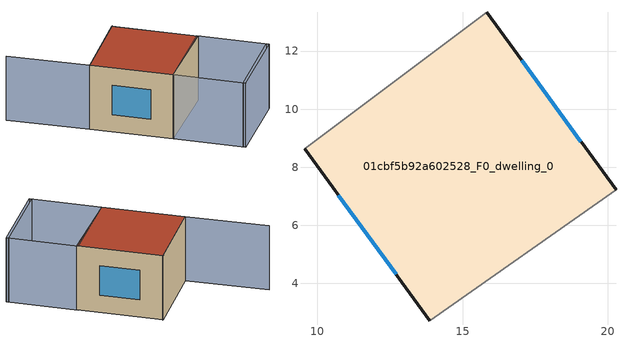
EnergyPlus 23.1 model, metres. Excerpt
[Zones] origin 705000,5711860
01cbf5b92a602528_F0_dwelling_0
 floor ground (EU_floor_Construction): 15.82,13.33 20.28,7.23 13.87,2.72 9.56,8.64 z0
 wall outside (EU_wall_Construction): 20.28,7.23 15.82,13.33 / 9.56,8.64 13.87,2.72 z0:6
 wall adiabatic (EU_wall_Construction): 15.82,13.33 9.56,8.64 / 13.87,2.72 20.28,7.23 z0:6
 window (EU_Window_Construction): 19.07,8.88 17.03,11.68 / 10.72,7.04 12.71,4.32 z1.62:4.38
 roof outside (EU_roof_Construction): 20.28,7.23 15.82,13.33 9.56,8.64 13.87,2.72 z6
shading: 17.44,-2.2 23.76,2.45 / 15.9,13.38 9.56,8.64 / 9.56,8.64 5.21,14.46 / 17.58,-2.36 13.87,2.73 / 13.87,2.73 20.2,7.34 / 20.2,7.34 23.9,2.25 / 23.9,2.25 17.58,-2.36 z0:6
[Building]
EU S2 Campaign: North Axis=0; Terrain=City; Solar Distribution=FullExterior
[Site:Location]
London: Latitude=51.5; Longitude=-0.5; Time Zone=0; Elevation=25
[SizingPeriod:WeatherFileDays]
AnnualSizingPeriod: Begin Month=1; Begin Day of Month=1; End Month=12; End Day of Month=31; Day of Week for Start Day=Monday; Use Weather File Daylight Saving Period=No; Use Weather File Rain and Snow Indicators=No
[MATERIAL]
EU_InternalMass_Material: Roughness=MediumRough; Thickness=0.1; Conductivity=1; Density=1800; Specific Heat=900; Thermal Absorptance=0.9; Solar Absorptance=0.7; Visible Absorptance=0.7
[MATERIAL:NOMASS] Roughness=MediumRough; Thermal Absorptance=0.9; Solar Absorptance=0.7; Visible Absorptance=0.7
Name | Thermal Resistance
EU_wall_NoMass | 0.727863
EU_roof_NoMass | 0.773354
EU_floor_NoMass | 1.79329
[WINDOWMATERIAL:SIMPLEGLAZINGSYSTEM]
EU_Window_SimpleGlazing: UFactor=2.58614; Solar Heat Gain Coefficient=0.76; Visible Transmittance=0.76
[CONSTRUCTION]
EU_wall_Construction: EU_wall_NoMass
EU_roof_Construction: EU_roof_NoMass
EU_floor_Construction: EU_floor_NoMass
EU_InternalMass_Construction: EU_InternalMass_Material
EU_Window_Construction: EU_Window_SimpleGlazing
[ZONE]
01cbf5b92a602528_F0_dwelling_0: Type=1; Multiplier=1; Ceiling Height=autocalculate; Volume=349.289; Floor Area=autocalculate; Part of Total Floor Area=Yes
[INTERNALMASS]
01cbf5b92a602528_F0_dwelling_0_EU_InternalMass: Construction=EU_InternalMass_Construction; Zone or ZoneList=01cbf5b92a602528_F0_dwelling_0; Surface Area=58.2149
[OTHEREQUIPMENT]
EU_Step8_InternalGain_01cbf5b92a602528_F0_dwelling_0_f000: Fuel Type=Electricity; Zone or ZoneList or Space or SpaceList=01cbf5b92a602528_F0_dwelling_0; Schedule=EU_Step8_GainSchedule_01cbf5b92a602528_F0_dwelling_0_f000; Design Level Calculation Method=Watts/Area; Power per Zone Floor Area=1; Fraction Latent=0; Fraction Radiant=0; Fraction Lost=0; Carbon Dioxide Generation Rate=0; EndUse Subcategory=EU_Step8_InternalGains
[ZONEVENTILATION:DESIGNFLOWRATE]
EU_ConstantAir_01cbf5b92a602528_F0_dwelling_0: Zone or ZoneList or Space or SpaceList=01cbf5b92a602528_F0_dwelling_0; Schedule=EU_AlwaysOn; Design Flow Rate Calculation Method=AirChanges/Hour; Air Changes per Hour=0.484901; Ventilation Type=Natural; Fan Pressure Rise=0; Fan Total Efficiency=1; Constant Term Coefficient=1; Temperature Term Coefficient=0; Velocity Term Coefficient=0; Velocity Squared Term Coefficient=0; Minimum Indoor Temperature=-100; Maximum Indoor Temperature=100; Delta Temperature=-100; Minimum Outdoor Temperature=-100; Maximum Outdoor Temperature=100; Maximum Wind Speed=40
[HVACTEMPLATE:THERMOSTAT]
EU_HeatOnly_01cbf5b92a602528_F0_dwelling_0: Constant Heating Setpoint=20; Constant Cooling Setpoint=50
[HVACTEMPLATE:ZONE:IDEALLOADSAIRSYSTEM]
01cbf5b92a602528_F0_dwelling_0: Template Thermostat=EU_HeatOnly_01cbf5b92a602528_F0_dwelling_0; System Availability Schedule=EU_AlwaysOn; Maximum Heating Supply Air Temperature=50; Minimum Cooling Supply Air Temperature=13; Maximum Heating Supply Air Humidity Ratio=0.0156; Minimum Cooling Supply Air Humidity Ratio=0.0077; Heating Limit=NoLimit; Cooling Limit=NoLimit; Heating Availability Schedule=EU_AlwaysOn; Cooling Availability Schedule=EU_CoolingOff; Dehumidification Control Type=ConstantSensibleHeatRatio; Cooling Sensible Heat Ratio=0.7; Dehumidification Setpoint=60; Humidification Control Type=None; Humidification Setpoint=30; Outdoor Air Method=None; Outdoor Air Flow Rate per Person=0.00944; Outdoor Air Flow Rate per Zone Floor Area=0; Outdoor Air Flow Rate per Zone=0; Demand Controlled Ventilation Type=None; Outdoor Air Economizer Type=NoEconomizer; Heat Recovery Type=None; Sensible Heat Recovery Effectiveness=0.7; Latent Heat Recovery Effectiveness=0.65
[SIZING:ZONE]
01cbf5b92a602528_F0_dwelling_0: Zone Cooling Design Supply Air Temperature Input Method=SupplyAirTemperature; Zone Cooling Design Supply Air Temperature=13; Zone Heating Design Supply Air Temperature Input Method=SupplyAirTemperature; Zone Heating Design Supply Air Temperature=50; Zone Cooling Design Supply Air Humidity Ratio=0.008; Zone Heating Design Supply Air Humidity Ratio=0.008; Cooling Design Air Flow Method=DesignDay; Cooling Design Air Flow Rate=0; Cooling Minimum Air Flow per Zone Floor Area=0.000762; Cooling Minimum Air Flow=0; Cooling Minimum Air Flow Fraction=0.2; Heating Design Air Flow Method=DesignDay; Heating Design Air Flow Rate=0; Heating Maximum Air Flow per Zone Floor Area=0.002032; Heating Maximum Air Flow=0.141576; Heating Maximum Air Flow Fraction=0.3; Account for Dedicated Outdoor Air System=No; Dedicated Outdoor Air System Control Strategy=NeutralSupplyAir; Dedicated Outdoor Air Low Setpoint Temperature for Design=autosize; Dedicated Outdoor Air High Setpoint Temperature for Design=autosize; Zone Load Sizing Method=Sensible Load Only No Latent Load; Zone Latent Cooling Design Supply Air Humidity Ratio Input Method=HumidityRatioDifference; Zone Cooling Design Supply Air Humidity Ratio Difference=0.005; Zone Latent Heating Design Supply Air Humidity Ratio Input Method=HumidityRatioDifference; Zone Humidification Design Supply Air Humidity Ratio Difference=0.005
[SCHEDULE:CONSTANT]
Name | Hourly Value
EU_AlwaysOn | 1
EU_CoolingOff | 0
[SCHEDULE:FILE]
EU_Step8_GainSchedule_01cbf5b92a602528_F0_dwelling_0_f000: File=../../schedules/01cbf5b92a602528/01cbf5b92a602528_F0_dwelling_0_f000_gain.csv; Column Number=1; Rows to Skip at Top=0; Number of Hours of Data=8760; Column Separator=Comma; Interpolate to Timestep=No; Minutes per Item=60; Adjust Schedule for Daylight Savings=Yes
